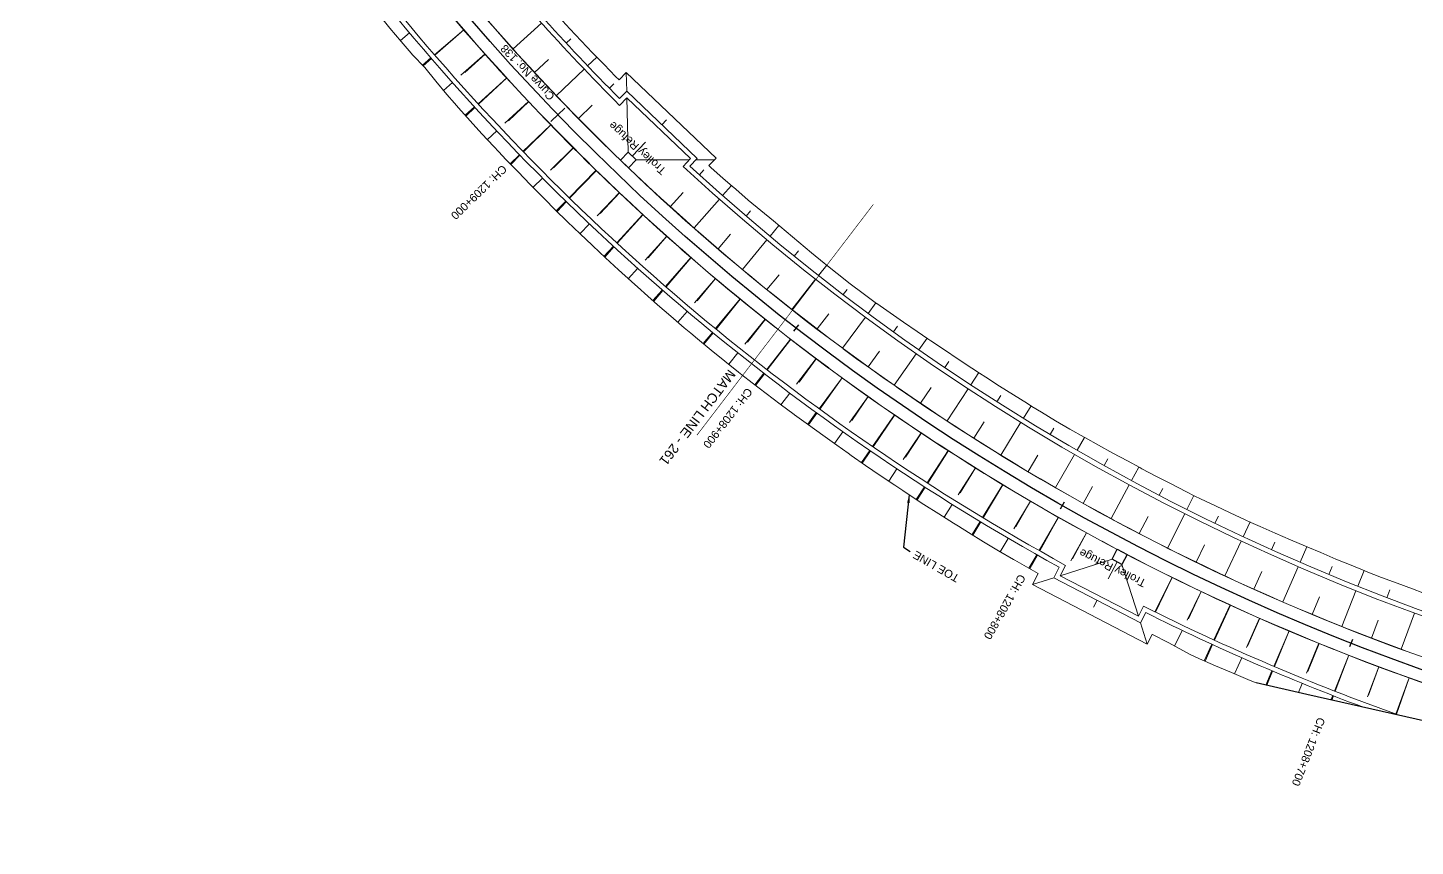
# Model space of a CAD drawing. Header units: metres. Extents: x 628619 to 633107, y 3388321 to 3391067.
# Drawn here: x 629411.7 to 629845.2, y 3389607.2 to 3389862.8 of the extents above; entities that cross this region are included whole.
import ezdxf
from ezdxf.enums import TextEntityAlignment as Align

# ---------------------------------------------------------------- set-up
doc = ezdxf.new("R2010")
doc.units = ezdxf.units.M
doc.header["$MEASUREMENT"] = 0
doc.linetypes.add('CENTER2', pattern=[1.125, 0.75, -0.125, 0.125, -0.125])
doc.linetypes.add('PHANTOM2', pattern=[1.25, 0.625, -0.125, 0.125, -0.125, 0.125, -0.125])
for name, color, linetype, lineweight in [('C-ALIG-DG-SPIRAL', 1, 'CENTER2', 70), ('C-ALIG-LABL-DG', 1, 'Continuous', 25), ('MATCH LINE', 7, 'Continuous', 0), ('Proposed Curve_Details', 10, 'Continuous', 0), ('PROPOSED DFCC TOE LINE', 239, 'Continuous', 0), ('PROPOSED DFCC TOE SLOPES', 239, 'Continuous', 0), ('PROPOSED FORMATION LINE - PLAN', 187, 'Continuous', 0), ('PROPOSED RETAINING WALL', 154, 'Continuous', 30)]:
    doc.layers.add(name, color=color, linetype=linetype, lineweight=lineweight)
doc.layers.add('Trolley Refuse', color=10, linetype='Continuous')
doc.styles.add('Arial', font='arial.ttf')
doc.styles.get("Standard").update_dxf_attribs({"font": 'arial.ttf'})
doc.styles.add('Style-Arial', font='arial.ttf')
doc.dimstyles.new('ISO-25', dxfattribs={"dimtxt": 2.5, "dimasz": 2.5, "dimexe": 1.25, "dimexo": 0.625, "dimtad": 1, "dimtxsty": 'Standard', "dimcen": 2.5, "dimadec": 0, "dimazin": 0, "dimtfac": 1, "dimtmove": 0, "dimatfit": 3, "dimfxl": 1, "dimarcsym": 0})

# ---------------------------------------------------------------- blocks, each defined once
blk = doc.blocks.new('Tick Hor')
blk.add_lwpolyline([(-0.5, 0), (0.5, 0)])

msp = doc.modelspace()

# ---------------------------------------------------------------- linework, layer by layer
at = {"layer": 'C-ALIG-DG-SPIRAL', "color": 1, "linetype": 'Continuous', "lineweight": 30, "flags": 128}
for points in [[(630534.5653, 3389789.6536, -0.47078903), (629471.8222, 3389976.5204), (629469.2046, 3389981.1673), (629466.6202, 3389985.8326), (629464.0667, 3389990.5149), (629461.5419, 3389995.2127), (629459.0435, 3389999.9246), (629456.5692, 3390004.6493), (629454.1165, 3390009.3852), (629451.6833, 3390014.1311), (629449.267, 3390018.8856), (629446.8653, 3390023.6476), (629444.4757, 3390028.4156), (629442.0959, 3390033.1886), (629439.7234, 3390037.9651), (629437.3558, 3390042.7441), (629434.9906, 3390047.5244), (629186.4174, 3390550.016)], [(630534.5699, 3389789.6485, -0.47078547), (629471.8222, 3389976.5204)]]:
    msp.add_lwpolyline(points, format="xyb", dxfattribs=at)
at = {"layer": 'C-ALIG-LABL-DG', "color": 1, "linetype": 'Continuous', "lineweight": 25}
msp.add_line((629577.3159, 3389835.6481), (629575.5191, 3389833.9099), dxfattribs=at)
at = {"layer": 'MATCH LINE', "color": 10, "linetype": 'PHANTOM2', "ltscale": 15, "const_width": 0.2}
msp.add_lwpolyline([(629675.8957, 3389807.6435), (629620.8052, 3389735.5839)], dxfattribs=at)
at = {"layer": 'PROPOSED DFCC TOE LINE', "lineweight": 0, "flags": 128}
for points in [[(630340.4492, 3389689.4801, -0.29163), (629616.4571, 3389819.4965), (629618.7764, 3389821.9275), (629598.8795, 3389840.9107), (629596.6248, 3389838.5475, -0.02704754), (629547.2246, 3389893.6031, -0.02704754)], [(630341.9349, 3389691.716, -0.29190762), (629618.5964, 3389819.5659), (629620.8972, 3389821.9774), (629598.8297, 3389843.0315), (629596.6008, 3389840.6953, -0.02648302), (629548.3966, 3389894.5394, -0.02648302)], [(629828.9652, 3389650.5695, -0.0258622), (629760.9537, 3389680.1209), (629759.3231, 3389676.9772), (629732.2484, 3389691.0204), (629733.9407, 3389694.2829, -0.09770512), (629521.3633, 3389872.9437)], [(629840.3728, 3389648.0011, -0.03042695), (629760.302, 3389682.1222), (629758.6822, 3389678.9993), (629734.2706, 3389691.6613), (629735.946, 3389694.8914, -0.09821902), (629522.5353, 3389873.8799)]]:
    msp.add_lwpolyline(points, format="xyb", dxfattribs=at)
for points in [[(629795.4974, 3389658.1957), (629793.5956, 3389658.9677), (629792.8452, 3389659.2757), (629787.7808, 3389661.3805), (629782.732, 3389663.5246), (629777.7127, 3389665.7372), (629774.6551, 3389667.2046), (629772.799, 3389668.1776), (629767.9522, 3389670.7535), (629763.0799, 3389673.2692), (629763.0166, 3389673.302), (629761.4469, 3389670.2758), (629725.5471, 3389688.8966), (629727.3532, 3389692.3788), (629724.4618, 3389694.0063), (629720.0942, 3389696.4867), (629719.6983, 3389696.7127), (629714.9513, 3389699.4483), (629710.2611, 3389702.2804), (629705.6219, 3389705.1954), (629702.4343, 3389707.1537), (629700.958, 3389708.0683), (629696.3161, 3389710.9763), (629691.6996, 3389713.9242), (629687.1156, 3389716.9222), (629685.0612, 3389718.2753), (629682.5479, 3389719.9444), (629678.0035, 3389723.0012), (629673.4816, 3389726.0909), (629668.9859, 3389729.2183), (629668.0213, 3389729.8964), (629664.5152, 3389732.3809), (629660.0689, 3389735.5774), (629655.6451, 3389738.8045), (629651.2524, 3389741.9029), (629651.1696, 3389741.9616), (629646.7706, 3389745.2236), (629642.4068, 3389748.5326), (629638.0745, 3389751.8825), (629634.85, 3389754.4059), (629633.7651, 3389755.2618), (629629.4818, 3389758.6741), (629625.2236, 3389762.1174), (629620.9985, 3389765.6012), (629618.8421, 3389767.4088), (629616.8083, 3389769.1268), (629612.6452, 3389772.6838), (629608.5094, 3389776.2723), (629604.4012, 3389779.8918), (629603.2557, 3389780.9108), (629600.317, 3389783.5381), (629596.2652, 3389787.2202), (629592.2419, 3389790.9329), (629588.2449, 3389794.6736), (629588.0607, 3389794.8467), (629584.2692, 3389798.4366), (629580.322, 3389802.2292), (629576.4295, 3389806.0779), (629573.2928, 3389809.2295), (629572.5711, 3389809.9603), (629568.7372, 3389813.8661), (629564.8927, 3389817.7608), (629561.0933, 3389821.6995), (629558.9156, 3389823.9976), (629557.3512, 3389825.6927), (629553.6276, 3389829.7024), (629549.9253, 3389833.7314), (629546.2597, 3389837.7934), (629545.0055, 3389839.202), (629542.6938, 3389841.9443), (629539.1973, 3389846.1541), (629535.736, 3389850.3912), (629531.9586, 3389854.3555), (629531.5574, 3389854.8105), (629528.3882, 3389858.4998), (629524.859, 3389862.6793), (629521.3997, 3389866.9169)], [(629577.6318, 3389866.2515), (629581.1247, 3389862.4671), (629584.6459, 3389858.7095), (629588.19, 3389854.9736), (629589.6927, 3389853.4076), (629591.7678, 3389851.2701), (629595.3765, 3389847.597), (629596.4515, 3389846.5203), (629598.6925, 3389848.8691), (629626.7348, 3389822.1145), (629624.4702, 3389819.7409), (629625.1376, 3389819.1315), (629628.9936, 3389815.7205), (629631.788, 3389813.2855), (629632.8782, 3389812.3425), (629636.7874, 3389808.9935), (629640.7195, 3389805.6719), (629644.7452, 3389802.4626), (629646.6501, 3389800.8405), (629648.6697, 3389799.1336), (629652.6154, 3389795.8289), (629656.5765, 3389792.5416), (629660.5501, 3389789.2679), (629661.5561, 3389788.4457), (629664.5513, 3389786.0272), (629668.6, 3389782.8458), (629672.7117, 3389779.7465), (629676.8813, 3389776.7252), (629676.959, 3389776.67), (629681.0902, 3389773.7592), (629685.3205, 3389770.8251), (629689.5719, 3389767.9232), (629692.9228, 3389765.6689), (629693.8393, 3389765.0463), (629698.0967, 3389762.1566), (629702.3751, 3389759.2985), (629706.6743, 3389756.4723), (629709.0514, 3389754.9291), (629710.9933, 3389753.6768), (629715.3221, 3389750.897), (629719.6653, 3389748.1396), (629724.0203, 3389745.4008), (629725.4054, 3389744.5394), (629728.3961, 3389742.6949), (629732.8129, 3389740.0566), (629737.2596, 3389737.4691), (629741.7322, 3389734.927), (629742.1063, 3389734.7189), (629746.236, 3389732.4412), (629750.7433, 3389729.9633), (629755.2602, 3389727.5039), (629759.11, 3389725.4397), (629759.7946, 3389725.0772), (629764.3449, 3389722.681), (629768.9067, 3389720.3071), (629773.4872, 3389717.9696), (629776.3155, 3389716.5481), (629778.0886, 3389715.6738), (629782.7261, 3389713.4516), (629787.3844, 3389711.2743), (629792.0585, 3389709.1325), (629793.8468, 3389708.324), (629796.7477, 3389707.025), (629801.4472, 3389704.9423), (629806.1621, 3389702.8959), (629810.8905, 3389700.8819), (629811.5887, 3389700.5813), (629815.6172, 3389698.8651), (629820.3551, 3389696.875), (629825.0991, 3389694.8992), (629829.4589, 3389693.1505), (629829.8701, 3389692.9895), (629834.6625, 3389691.1343), (629839.4686, 3389689.3157), (629844.2882, 3389687.5336), (629847.5748, 3389686.3437)]]:
    msp.add_lwpolyline(points, dxfattribs=at)
at = {"layer": 'PROPOSED DFCC TOE SLOPES', "flags": 128}
for points in [[(629547.9816, 3389862.1747), (629538.8081, 3389854.3567)], [(629548.0164, 3389862.1343), (629538.9551, 3389854.1865)], [(629563.3379, 3389856.183), (629572.2498, 3389864.2179)], [(629531.0199, 3389861.1882), (629528.1343, 3389858.8005)], [(629579.9465, 3389858.0247), (629581.3751, 3389859.35)], [(629537.6664, 3389853.3837), (629535.0275, 3389851.1347)], [(629537.8274, 3389853.1974), (629535.2316, 3389850.9206)], [(629554.6105, 3389854.6165), (629547.0549, 3389847.9895)], [(629554.6459, 3389854.5766), (629548.2321, 3389848.7875)], [(629586.6311, 3389850.9219), (629589.474, 3389853.6356)], [(629570.0532, 3389848.8465), (629574.4528, 3389852.9281)], [(629576.8662, 3389841.6007), (629585.5461, 3389849.8861)], [(629598.8297, 3389843.0315), (629598.6925, 3389848.8691)], [(629544.4204, 3389845.6787), (629541.6271, 3389843.2287)], [(629561.3462, 3389847.1535), (629552.3973, 3389839.0761)], [(629561.3822, 3389847.1141), (629552.5491, 3389838.9102)], [(629593.4153, 3389843.9165), (629594.8379, 3389845.3141)], [(629599.2782, 3389823.9449), (629598.8795, 3389840.9107)], [(629551.2837, 3389838.071), (629548.3769, 3389835.4472)], [(629551.45, 3389837.8894), (629548.5792, 3389835.223)], [(629568.1874, 3389839.787), (629560.8234, 3389832.9475)], [(629568.224, 3389839.7481), (629561.886, 3389833.6913)], [(629583.7873, 3389834.4586), (629588.0685, 3389838.6642)], [(629575.1328, 3389832.5186), (629566.4174, 3389824.1899)], [(629575.1699, 3389832.4803), (629566.574, 3389824.0285)], [(629609.8634, 3389832.5044), (629611.2885, 3389833.9981)], [(629558.2551, 3389830.5621), (629555.3418, 3389827.8564)], [(629565.333, 3389823.1536), (629562.397, 3389820.3479)], [(629565.5044, 3389822.9768), (629562.6081, 3389820.1291)], [(629582.1808, 3389825.3498), (629575.0143, 3389818.3034)], [(629582.2186, 3389825.3121), (629576.0177, 3389819.0391)], [(629600.5444, 3389822.7368), (629604.6862, 3389827.078)], [(629601.8105, 3389821.5288), (629618.396, 3389821.5288)], [(629620.4692, 3389821.5288), (629626.176, 3389821.5288)], [(629572.516, 3389815.8469), (629569.6036, 3389812.9834)], [(629589.3302, 3389818.282), (629580.8571, 3389809.7103)], [(629589.3686, 3389818.2448), (629581.0182, 3389809.5534)], [(629621.5342, 3389816.8831), (629622.9089, 3389818.3972)], [(629596.5795, 3389811.3166), (629589.6162, 3389804.0689)], [(629596.6194, 3389811.279), (629590.542, 3389804.7653)], [(629612.462, 3389806.8905), (629616.496, 3389811.3338)], [(629628.8006, 3389810.3802), (629631.5477, 3389813.4948)], [(629579.8026, 3389808.6435), (629576.8527, 3389805.6594)], [(629579.9789, 3389808.4717), (629577.0703, 3389805.4443)], [(629619.8712, 3389800.2563), (629627.8084, 3389809.2553)], [(629636.1614, 3389803.9798), (629637.5391, 3389805.5872)], [(629587.1914, 3389801.545), (629584.2358, 3389798.4687)], [(629603.9311, 3389804.457), (629595.7091, 3389795.6449)], [(629603.9704, 3389804.4206), (629595.8755, 3389795.4918)], [(629611.379, 3389797.7041), (629604.6287, 3389790.2584)], [(629611.4187, 3389797.6684), (629605.4937, 3389790.9433)], [(629627.3793, 3389793.7333), (629631.2847, 3389798.2899)], [(629643.612, 3389797.686), (629646.4093, 3389801.0455)], [(629594.6858, 3389794.5482), (629591.7458, 3389791.3972)], [(629594.868, 3389794.3805), (629591.9717, 3389791.1858)], [(629634.9742, 3389787.3118), (629642.6522, 3389796.5332)], [(629651.1512, 3389791.4997), (629652.4927, 3389793.1585)], [(629618.9221, 3389791.058), (629610.9532, 3389782.0129)], [(629618.9623, 3389791.023), (629611.123, 3389781.8654)], [(629658.7801, 3389785.4201), (629661.313, 3389788.6444)], [(629602.2754, 3389787.6627), (629599.3405, 3389784.4255)], [(629626.5589, 3389784.52), (629620.0231, 3389776.8852)], [(629626.5997, 3389784.4856), (629620.8323, 3389777.551)], [(629642.665, 3389781.0059), (629646.4387, 3389785.6723)], [(629650.4408, 3389774.8041), (629657.8535, 3389784.2405)], [(629609.9615, 3389780.8874), (629607.0378, 3389777.5688)], [(629610.1475, 3389780.7259), (629607.2699, 3389777.3644)], [(629666.4908, 3389779.4533), (629667.697, 3389781.0353)], [(629634.288, 3389778.0913), (629626.5794, 3389768.8227)], [(629634.3293, 3389778.0575), (629626.7534, 3389768.6801)], [(629674.288, 3389773.5958), (629676.7006, 3389776.8561)], [(629617.7437, 3389774.2225), (629614.8292, 3389770.8178)], [(629642.1078, 3389771.7732), (629635.7919, 3389763.9554)], [(629642.1496, 3389771.7401), (629636.559, 3389764.6149)], [(629658.3066, 3389768.7187), (629661.9452, 3389773.4912)], [(629666.2579, 3389762.7447), (629673.3957, 3389772.3901)], [(629625.6203, 3389767.6694), (629622.7198, 3389764.1819)], [(629625.8107, 3389767.5133), (629622.9596, 3389763.9842)], [(629682.1693, 3389767.8493), (629683.4065, 3389769.5719)], [(629650.0168, 3389765.5671), (629642.5762, 3389756.0842)], [(629650.0591, 3389765.5345), (629642.7541, 3389755.9467)], [(629690.1297, 3389762.2177), (629692.6581, 3389765.8471)], [(629633.5896, 3389761.2295), (629630.725, 3389757.6837)], [(629658.0132, 3389759.4741), (629651.9222, 3389751.4795)], [(629658.0564, 3389759.4419), (629652.6628, 3389752.1479)], [(629674.2955, 3389756.8866), (629677.7965, 3389761.761)], [(629682.4134, 3389751.1413), (629689.2722, 3389760.9869)], [(629698.1728, 3389756.6981), (629699.4317, 3389758.5609)], [(629641.6502, 3389754.9041), (629638.8244, 3389751.3027)], [(629641.845, 3389754.7535), (629639.0707, 3389751.1122)], [(629666.0969, 3389753.4964), (629658.9319, 3389743.8067)], [(629666.1409, 3389753.464), (629659.118, 3389743.6711)], [(629706.2921, 3389751.2953), (629708.7858, 3389755.1015)], [(629690.6164, 3389745.5168), (629693.9767, 3389750.4891)], [(629698.894, 3389740.0036), (629705.47, 3389750.0406)], [(629649.8003, 3389748.6945), (629647.0168, 3389745.0411)], [(629674.2673, 3389747.6365), (629668.4104, 3389739.4694)], [(629674.3108, 3389747.6056), (629669.1471, 3389740.1844)], [(629714.488, 3389746.0088), (629715.7139, 3389747.9394)], [(629658.04, 3389742.6006), (629655.3742, 3389738.9955)], [(629658.2438, 3389742.4521), (629655.6337, 3389738.8125)], [(629682.5192, 3389741.8942), (629675.6344, 3389731.9995)], [(629682.5632, 3389741.864), (629675.8199, 3389731.8724)], [(629722.76, 3389740.8391), (629725.1386, 3389744.7053)], [(629666.369, 3389736.6229), (629663.7312, 3389732.9446)], [(629690.852, 3389736.27), (629685.2298, 3389727.9395)], [(629690.8965, 3389736.2404), (629685.9184, 3389728.6331)], [(629707.254, 3389734.6161), (629710.4709, 3389739.6823)], [(629715.686, 3389729.3412), (629721.974, 3389739.5615)], [(629731.102, 3389735.7899), (629732.2657, 3389737.7439)], [(629739.517, 3389730.8593), (629741.8302, 3389734.8725)], [(629674.7777, 3389730.7682), (629672.1619, 3389727.009)], [(629674.9808, 3389730.629), (629672.4176, 3389726.8311)], [(629699.264, 3389730.7649), (629692.663, 3389720.6774)], [(629699.3089, 3389730.736), (629692.852, 3389720.5556)], [(629724.1952, 3389724.1932), (629727.2661, 3389729.3493)], [(629732.7752, 3389719.1633), (629738.7679, 3389729.5598)], [(629748.0001, 3389726.0503), (629749.1566, 3389728.1251)], [(629683.2691, 3389725.0343), (629680.6813, 3389721.1999)], [(629707.7535, 3389725.38), (629702.3705, 3389716.8928)], [(629707.7988, 3389725.3518), (629703.0139, 3389717.5648)], [(629756.5509, 3389721.363), (629758.8285, 3389725.5906)], [(629691.8416, 3389719.4222), (629689.2795, 3389715.507)], [(629692.0486, 3389719.2888), (629689.5414, 3389715.3357)], [(629716.3187, 3389720.1165), (629710.008, 3389709.8462)], [(629716.3644, 3389720.089), (629710.2004, 3389709.7299)], [(629741.4279, 3389714.2601), (629744.3499, 3389719.502)], [(629750.1485, 3389709.4789), (629755.8395, 3389720.0425)], [(629765.1715, 3389716.7965), (629766.2887, 3389718.9423)], [(629724.958, 3389714.9754), (629719.8186, 3389706.3383)], [(629725.0041, 3389714.9486), (629720.4003, 3389706.9549)], [(629773.8535, 3389712.355), (629776.0323, 3389716.6904)], [(629700.4934, 3389713.9331), (629697.9635, 3389709.9443)], [(629758.9393, 3389704.8261), (629761.7107, 3389710.1491)], [(629767.7917, 3389700.2932), (629773.1799, 3389711.0147)], [(629782.5993, 3389708.0374), (629783.681, 3389710.2685)], [(629709.2227, 3389708.5682), (629706.7245, 3389704.5026)], [(629709.4334, 3389708.4408), (629706.9906, 3389704.3354)], [(629733.6696, 3389709.9578), (629727.6553, 3389699.515)], [(629733.7172, 3389709.931), (629727.8556, 3389699.4016)], [(629791.4063, 3389703.845), (629793.5604, 3389708.4535)], [(629718.0277, 3389703.3285), (629715.5229, 3389699.1189)], [(629742.4545, 3389705.0672), (629737.5662, 3389696.286)], [(629742.5017, 3389705.0411), (629738.1362, 3389696.9269)], [(629785.6901, 3389691.6153), (629790.7712, 3389702.4861)], [(629800.2702, 3389699.7798), (629801.3381, 3389702.153)], [(629726.9067, 3389698.2151), (629724.4776, 3389693.9974)], [(629727.126, 3389698.0909), (629724.7591, 3389693.839)], [(629776.7118, 3389695.8943), (629779.33, 3389701.2944)], [(629809.1942, 3389695.8403), (629811.3011, 3389700.7051)], [(629750.4482, 3389696.7884), (629734.2706, 3389691.6613)], [(629752.0016, 3389695.9826), (629749.239, 3389690.6565)], [(629753.5551, 3389695.1769), (629758.6822, 3389678.9993)], [(629794.7313, 3389687.4719), (629797.1941, 3389692.9446)], [(629803.829, 3389683.4524), (629808.598, 3389694.4639)], [(629818.1688, 3389692.0308), (629819.1891, 3389694.4835)], [(629827.1978, 3389688.3494), (629829.1621, 3389693.2696)], [(629732.2484, 3389691.0204), (629725.5471, 3389688.8966)], [(629769.213, 3389691.1567), (629763.8057, 3389680.3822)], [(629769.2609, 3389691.1331), (629764.0075, 3389680.2827)], [(629778.2613, 3389686.7754), (629773.8816, 3389677.7296)], [(629778.3095, 3389686.7525), (629774.2888, 3389678.1376)], [(629812.9835, 3389679.567), (629815.2887, 3389685.1079)], [(629822.1928, 3389675.8126), (629826.6417, 3389686.9563)], [(629836.2834, 3389684.7955), (629837.241, 3389687.2959)], [(629745.7858, 3389683.9988), (629744.6414, 3389681.7925)], [(629787.371, 3389682.5233), (629782.2728, 3389671.5997)], [(629787.4196, 3389682.5011), (629782.4773, 3389671.506)], [(629840.7684, 3389668.6988), (629844.8985, 3389679.9649)], [(629759.3231, 3389676.9772), (629761.4469, 3389670.2758)], [(629796.5403, 3389678.4012), (629792.4198, 3389669.2343)], [(629796.5892, 3389678.3798), (629792.8022, 3389669.6237)], [(629831.4568, 3389672.192), (629833.603, 3389677.7963)], [(629772.3542, 3389674.5749), (629769.9818, 3389669.6749)], [(629805.7674, 3389674.41), (629800.9832, 3389663.3483)], [(629805.8169, 3389674.3893), (629801.1913, 3389663.2601)], [(629781.6384, 3389670.2404), (629779.2254, 3389665.0704)], [(629781.8623, 3389670.1379), (629779.525, 3389664.9383)], [(629815.051, 3389670.5514), (629811.1938, 3389661.2709)], [(629815.1017, 3389670.5305), (629811.6156, 3389661.7841)], [(629824.391, 3389666.8282), (629819.9285, 3389655.632)], [(629824.4407, 3389666.8087), (629820.138, 3389655.5502)], [(629790.9835, 3389666.039), (629788.715, 3389660.9923)], [(629833.7817, 3389663.2389), (629830.1939, 3389653.851)], [(629833.8317, 3389663.2201), (629830.5762, 3389654.3241)], [(629800.3877, 3389661.9715), (629798.4589, 3389657.5119)], [(629800.6156, 3389661.8749), (629798.7722, 3389657.4396)], [(629843.2225, 3389659.7836), (629839.0796, 3389648.4628)], [(629843.2727, 3389659.7656), (629839.2914, 3389648.387)], [(629809.8503, 3389658.0383), (629808.6532, 3389655.1582)], [(629819.3731, 3389654.2386), (629818.8211, 3389652.8535)], [(629819.6025, 3389654.149), (629819.0847, 3389652.7941)]]:
    msp.add_lwpolyline(points, dxfattribs=at)
at = {"layer": 'PROPOSED FORMATION LINE - PLAN', "lineweight": 0, "flags": 128}
for points in [[(629847.614, 3389666.1755), (629842.6428, 3389667.9606), (629841.0562, 3389668.5393), (629837.6853, 3389669.7834), (629832.7418, 3389671.6437), (629827.8125, 3389673.5414), (629822.8978, 3389675.4765), (629822.4762, 3389675.6445), (629817.9979, 3389677.4488), (629813.1131, 3389679.4583), (629808.2436, 3389681.5047), (629804.1068, 3389683.2776), (629803.3899, 3389683.588), (629798.5521, 3389685.7081), (629793.7305, 3389687.8648), (629788.9254, 3389690.0581), (629785.9629, 3389691.4323), (629784.1371, 3389692.2877), (629779.3658, 3389694.5536), (629774.6119, 3389696.8556), (629769.8756, 3389699.1936), (629768.0594, 3389700.102), (629765.1571, 3389701.5675), (629760.4568, 3389703.9771), (629755.7749, 3389706.4223), (629751.1117, 3389708.903), (629750.4109, 3389709.2797), (629746.4674, 3389711.4189), (629741.8424, 3389713.97), (629737.2368, 3389716.5562), (629733.0318, 3389718.9577), (629732.651, 3389719.1771), (629728.0852, 3389721.8328), (629723.5397, 3389724.5231), (629719.0147, 3389727.2478), (629715.9363, 3389729.1283), (629714.5106, 3389730.0067), (629710.0274, 3389732.7997), (629705.5657, 3389735.6266), (629701.1254, 3389738.4873), (629699.1382, 3389739.7831), (629696.707, 3389741.3817), (629692.3107, 3389744.3094), (629687.9368, 3389747.2704), (629683.5854, 3389750.2645), (629682.6515, 3389750.9135), (629679.2569, 3389753.2915), (629674.9514, 3389756.3513), (629670.6693, 3389759.4437), (629666.4894, 3389762.5103), (629666.4108, 3389762.5684), (629662.176, 3389765.7254), (629657.9654, 3389768.9144), (629653.7791, 3389772.1353), (629650.6652, 3389774.5641), (629649.6173, 3389775.3878), (629645.4804, 3389778.6718), (629641.3684, 3389781.9871), (629637.2817, 3389785.3335), (629635.1918, 3389787.065), (629633.2206, 3389788.7108), (629629.1852, 3389792.1188), (629625.1757, 3389795.5573), (629621.1924, 3389799.0261), (629620.0818, 3389800.0028), (629617.2356, 3389802.5251), (629613.3054, 3389806.054), (629609.4022, 3389809.6125), (629605.526, 3389813.2006), (629605.3476, 3389813.3671), (629601.6771, 3389816.818), (629597.8558, 3389820.4645), (629594.0623, 3389824.1399), (629591.0012, 3389827.1467), (629590.2968, 3389827.844), (629586.5595, 3389831.5765), (629582.8506, 3389835.3372), (629579.1703, 3389839.126), (629577.0543, 3389841.3307), (629575.5189, 3389842.9426), (629571.8966, 3389846.7868), (629568.3035, 3389850.6583), (629564.7399, 3389854.557), (629563.5183, 3389855.9072), (629561.2059, 3389858.4827), (629557.7019, 3389862.435), (629554.2279, 3389866.4138)], [(629847.6307, 3389666.2226), (629842.6599, 3389668.0076), (629841.0734, 3389668.5863), (629837.7027, 3389669.8302), (629832.7596, 3389671.6904), (629827.8307, 3389673.588), (629822.9163, 3389675.523), (629822.4947, 3389675.691), (629818.0167, 3389677.4951), (629813.1323, 3389679.5044), (629808.2632, 3389681.5507), (629804.1266, 3389683.3235), (629803.4098, 3389683.6339), (629798.5723, 3389685.7538), (629793.7511, 3389687.9104), (629788.9463, 3389690.1035), (629785.9841, 3389691.4776), (629784.1584, 3389692.333), (629779.3874, 3389694.5987), (629774.6338, 3389696.9005), (629769.8979, 3389699.2384), (629768.0819, 3389700.1467), (629765.1797, 3389701.6121), (629760.4798, 3389704.0215), (629755.7982, 3389706.4666), (629751.1353, 3389708.947), (629750.4346, 3389709.3237), (629746.4914, 3389711.4628), (629741.8667, 3389714.0137), (629737.2614, 3389716.5997), (629733.0568, 3389719.0011), (629732.676, 3389719.2205), (629728.1105, 3389721.876), (629723.5653, 3389724.566), (629719.0407, 3389727.2905), (629715.9624, 3389729.1709), (629714.5368, 3389730.0492), (629710.054, 3389732.842), (629705.5926, 3389735.6688), (629701.1527, 3389738.5293), (629699.1656, 3389739.825), (629696.7346, 3389741.4234), (629692.3386, 3389744.3509), (629687.965, 3389747.3117), (629683.6139, 3389750.3056), (629682.68, 3389750.9545), (629679.2857, 3389753.3324), (629674.9805, 3389756.392), (629670.6987, 3389759.4841), (629666.5191, 3389762.5505), (629666.4405, 3389762.6086), (629662.2061, 3389765.7654), (629657.9958, 3389768.9542), (629653.8097, 3389772.1748), (629650.696, 3389774.6034), (629649.6483, 3389775.4271), (629645.5116, 3389778.7108), (629641.3999, 3389782.0259), (629637.3136, 3389785.372), (629635.2237, 3389787.1034), (629633.2527, 3389788.7491), (629629.2176, 3389792.1568), (629625.2084, 3389795.5951), (629621.2254, 3389799.0637), (629620.1149, 3389800.0403), (629617.2689, 3389802.5624), (629613.339, 3389806.091), (629609.436, 3389809.6494), (629605.5601, 3389813.2372), (629605.3817, 3389813.4036), (629601.7115, 3389816.8543), (629597.8905, 3389820.5006), (629594.0973, 3389824.1757), (629591.0364, 3389827.1823), (629590.332, 3389827.8795), (629586.5949, 3389831.6117), (629582.8863, 3389835.3722), (629579.2063, 3389839.1607), (629577.0905, 3389841.3652), (629575.5552, 3389842.977), (629571.9331, 3389846.8209), (629568.3403, 3389850.6922), (629564.7769, 3389854.5906), (629563.5555, 3389855.9407), (629561.2432, 3389858.516), (629557.7394, 3389862.468), (629554.2657, 3389866.4465)], [(629850.128, 3389657.2939), (629845.0894, 3389659.0601), (629840.0643, 3389660.8646), (629838.4604, 3389661.4496), (629835.053, 3389662.7071), (629830.0559, 3389664.5876), (629825.0732, 3389666.5059), (629820.1051, 3389668.462), (629819.679, 3389668.6318), (629815.1521, 3389670.4557), (629810.2143, 3389672.4869), (629805.2921, 3389674.5556), (629801.1104, 3389676.3476), (629800.3857, 3389676.6615), (629795.4954, 3389678.8045), (629790.6216, 3389680.9846), (629785.7644, 3389683.2017), (629782.7698, 3389684.5908), (629780.9241, 3389685.4555), (629776.1011, 3389687.7459), (629771.2956, 3389690.0729), (629766.508, 3389692.4363), (629764.6722, 3389693.3545), (629761.7383, 3389694.8359), (629756.987, 3389697.2717), (629752.2544, 3389699.7434), (629747.5406, 3389702.2509), (629746.8323, 3389702.6317), (629742.846, 3389704.7941), (629738.1708, 3389707.3729), (629733.5153, 3389709.9871), (629729.2647, 3389712.4147), (629728.8797, 3389712.6365), (629724.2644, 3389715.321), (629719.6696, 3389718.0404), (629715.0956, 3389720.7946), (629711.9838, 3389722.6956), (629710.5426, 3389723.5835), (629706.0109, 3389726.4068), (629701.5007, 3389729.2644), (629697.0123, 3389732.1561), (629695.0036, 3389733.4659), (629692.546, 3389735.0818), (629688.102, 3389738.0413), (629683.6806, 3389741.0344), (629679.2821, 3389744.061), (629678.338, 3389744.717), (629674.9066, 3389747.1208), (629670.5545, 3389750.2138), (629666.2259, 3389753.3397), (629662.0007, 3389756.4395), (629661.9212, 3389756.4983), (629657.6406, 3389759.6895), (629653.3843, 3389762.9131), (629649.1526, 3389766.1689), (629646.0049, 3389768.624), (629644.9457, 3389769.4567), (629640.7638, 3389772.7763), (629636.6073, 3389776.1275), (629632.4763, 3389779.5102), (629630.3637, 3389781.2605), (629628.3711, 3389782.9241), (629624.2919, 3389786.3691), (629620.239, 3389789.8449), (629616.2125, 3389793.3513), (629615.0899, 3389794.3386), (629612.2128, 3389796.8882), (629608.24, 3389800.4554), (629604.2944, 3389804.0526), (629600.3762, 3389807.6796), (629600.1959, 3389807.8478), (629596.4856, 3389811.3362), (629592.6229, 3389815.0222), (629588.7882, 3389818.7374), (629585.6939, 3389821.7769), (629584.9819, 3389822.4817), (629581.204, 3389826.2547), (629577.4549, 3389830.0562), (629573.7348, 3389833.8861), (629571.5958, 3389836.1146), (629570.0438, 3389837.744), (629566.3821, 3389841.6299), (629562.7501, 3389845.5434), (629559.1478, 3389849.4844), (629557.913, 3389850.8492), (629555.5756, 3389853.4526), (629552.0335, 3389857.4478), (629548.5219, 3389861.4697), (629545.0409, 3389865.5182)], [(629850.1444, 3389657.3411), (629845.1061, 3389659.1072), (629840.0814, 3389660.9116), (629838.4776, 3389661.4965), (629835.0705, 3389662.7539), (629830.0737, 3389664.6343), (629825.0913, 3389666.5525), (629820.1236, 3389668.5084), (629819.6975, 3389668.6782), (629815.1709, 3389670.502), (629810.2335, 3389672.5331), (629805.3116, 3389674.6016), (629801.1302, 3389676.3935), (629800.4056, 3389676.7073), (629795.5157, 3389678.8503), (629790.6421, 3389681.0302), (629785.7853, 3389683.2471), (629782.7909, 3389684.6361), (629780.9454, 3389685.5007), (629776.1228, 3389687.791), (629771.3176, 3389690.1178), (629766.5303, 3389692.481), (629764.6946, 3389693.3992), (629761.761, 3389694.8805), (629757.01, 3389697.3161), (629752.2777, 3389699.7876), (629747.5642, 3389702.295), (629746.856, 3389702.6757), (629742.8699, 3389704.838), (629738.1951, 3389707.4166), (629733.5399, 3389710.0306), (629729.2896, 3389712.458), (629728.9047, 3389712.6798), (629724.2897, 3389715.3641), (629719.6953, 3389718.0834), (629715.1216, 3389720.8374), (629712.0099, 3389722.7382), (629710.5689, 3389723.626), (629706.0375, 3389726.4491), (629701.5276, 3389729.3065), (629697.0396, 3389732.198), (629695.031, 3389733.5078), (629692.5736, 3389735.1235), (629688.1299, 3389738.0828), (629683.7088, 3389741.0757), (629679.3106, 3389744.1021), (629678.3666, 3389744.758), (629674.9354, 3389747.1617), (629670.5836, 3389750.2544), (629666.2553, 3389753.3801), (629662.0304, 3389756.4797), (629661.9509, 3389756.5385), (629657.6706, 3389759.7295), (629653.4146, 3389762.9528), (629649.1832, 3389766.2084), (629646.0357, 3389768.6634), (629644.9766, 3389769.4959), (629640.7951, 3389772.8153), (629636.6388, 3389776.1663), (629632.5081, 3389779.5488), (629630.3957, 3389781.2989), (629628.4032, 3389782.9624), (629624.3243, 3389786.4071), (629620.2717, 3389789.8827), (629616.2455, 3389793.3889), (629615.1229, 3389794.3762), (629612.2461, 3389796.9256), (629608.2736, 3389800.4925), (629604.3282, 3389804.0894), (629600.4103, 3389807.7161), (629600.23, 3389807.8843), (629596.52, 3389811.3725), (629592.6576, 3389815.0583), (629588.8232, 3389818.7732), (629585.7291, 3389821.8125), (629585.0171, 3389822.5172), (629581.2395, 3389826.2899), (629577.4907, 3389830.0912), (629573.7708, 3389833.9208), (629571.632, 3389836.1492), (629570.08, 3389837.7785), (629566.4186, 3389841.6641), (629562.7869, 3389845.5773), (629559.1849, 3389849.518), (629557.9502, 3389850.8827), (629555.6129, 3389853.4859), (629552.0711, 3389857.4808), (629548.5597, 3389861.5025), (629545.0789, 3389865.5506)]]:
    msp.add_lwpolyline(points, dxfattribs=at)
at = {"layer": 'PROPOSED RETAINING WALL', "flags": 128}
msp.add_lwpolyline([(629972.6323, 3389607.1618), (629879.579, 3389628.87), (629848.683, 3389646.13), (629811.335, 3389654.539), (629795.4974, 3389658.1957)], dxfattribs=at)
at = {"layer": 'Trolley Refuse'}
for points in [[(629599.2782, 3389823.9449), (629601.8105, 3389821.5288), (629599.3945, 3389818.9965), (629596.8622, 3389821.4125)], [(629752.0597, 3389699.8953), (629755.1666, 3389698.2838), (629753.5551, 3389695.1769), (629750.4482, 3389696.7884)]]:
    msp.add_lwpolyline(points, close=True, dxfattribs=at)

# ---------------------------------------------------------------- block references
at = {"layer": 'C-ALIG-LABL-DG', "color": 1, "linetype": 'Continuous', "lineweight": 25}
for p, xscale, yscale, zscale, rotation in [((629577.3159, 3389835.6481), 5.999999999999988, 5.999999999999988, 5.999999999999988, 224.0497863791548), ((629651.7331, 3389768.9765), 2.5, 2.5, 2.5, 232.2348172247483), ((629734.8842, 3389713.5789), 2.5, 2.5, 2.5, 240.4198480703396), ((629825.0753, 3389670.5839), 2.5, 2.5, 2.5, 248.6048789159181)]:
    msp.add_blockref('Tick Hor', p, dxfattribs=dict(at, xscale=xscale, yscale=yscale, zscale=zscale, rotation=rotation))

# ---------------------------------------------------------------- texts
at = {"layer": 'MATCH LINE', "color": 10, "linetype": 'Continuous'}
msp.add_text('MATCH LINE - 261', height=3, rotation=232.701516, dxfattribs=at).set_placement((629630.6999, 3389756.3274))
at = {"layer": 'Proposed Curve_Details', "color": 1, "style": 'Style-Arial'}
msp.add_text('Curve No: 138', height=2.5, rotation=133.834112, dxfattribs=at).set_placement((629576.5559, 3389841.5646))
at = {"layer": 'PROPOSED DFCC TOE LINE', "lineweight": 0}
msp.add_text('TOE LINE', height=2.5, rotation=150.08133, dxfattribs=at).set_placement((629689.2254, 3389699.5564), align=Align.RIGHT)
at = {"layer": 'Trolley Refuse'}
for rotation, p in [(137.733839, (629611.3911, 3389818.4794)), (153.972463, (629761.346, 3389690.1843))]:
    msp.add_text('Trolley Refuge', height=2.5, rotation=rotation, dxfattribs=at).set_placement(p)

# ---------------------------------------------------------------- leaders
at = {"layer": 'PROPOSED DFCC TOE LINE', "lineweight": 0}
msp.add_leader([(629687.1156, 3389716.9222), (629685.2552, 3389700.5664), (629687.3532, 3389699.2672)], dimstyle='ISO-25', override={"dimtxt": 3, "dimasz": 2.5, "dimgap": 0.625, "dimtad": 0, "dimdec": 3, "dimzin": 2, "dimtdec": 3}, dxfattribs=at)

# ---------------------------------------------------------------- next in the draw order: texts
at = {"layer": 'C-ALIG-LABL-DG', "color": 1, "linetype": 'Continuous', "lineweight": 25, "char_height": 2.5, "width": 22.502814, "attachment_point": 4, "style": 'Arial', "bg_fill": 3, "box_fill_scale": 1.04, "bg_fill_color": 256, "bg_fill_true_color": 13158600, "bg_fill_transparency": 0}
for s, insert, rotation in [('CH: 1209+000', (629560.809, 3389819.28), 224.049786), ('CH: 1208+900', (629637.346, 3389749.8175), 232.234817), ('CH: 1208+800', (629722.4938, 3389691.7503), 240.419848), ('CH: 1208+700', (629815.9189, 3389647.2136), 248.604879)]:
    msp.add_mtext(s, dxfattribs=dict(at, insert=insert, rotation=rotation))

doc.saveas('drawing.dxf')
